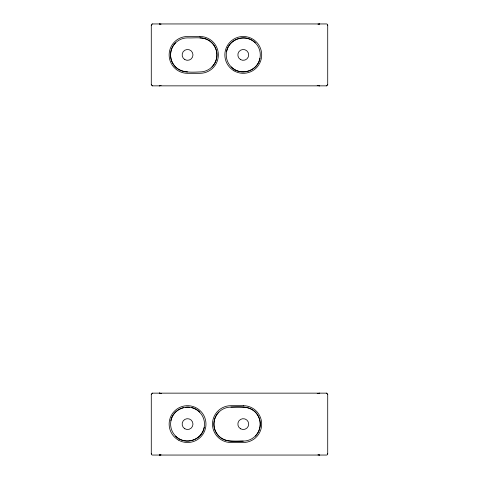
<?xml version="1.0" encoding="UTF-8"?>
<svg xmlns="http://www.w3.org/2000/svg" width="479" height="479" viewBox="0 0 479 479"><rect width="100%" height="100%" fill="white"/><g stroke="black" fill="none" stroke-linecap="round" stroke-linejoin="round"><path stroke-width="0.72" d="M161.124 85.496L159.333 85.855L160.1 85.591M317.876 393.504L319.667 393.145L318.721 393.588M226.573 51.582C228.615 38.667 246.451 33.261 255.313 42.87M259.965 58.228C257.924 71.143 240.093 76.544 231.225 66.934M170.859 420.772C172.901 407.857 190.732 402.456 199.599 412.066M204.252 427.418C202.21 440.333 184.379 445.739 175.512 436.13M318.739 393.504L318.984 393.307L317.194 393.504M175.524 42.859C169.889 48.409 168.961 57.809 173.398 64.36C179.032 73.335 190.834 72.311 199.935 71.928A17.022 17.022 0 0 0 216.963 54.905C216.921 49.301 214.029 43.894 209.395 40.751C202.958 36.38 194.803 38.272 187.552 37.877A17.022 17.022 0 0 0 170.53 54.905A17.022 17.022 0 0 0 187.552 71.928M211.969 66.946C215.089 63.743 216.897 59.39 216.963 54.911A17.022 17.022 0 0 0 199.935 37.877M218.861 412.054C213.227 417.604 212.293 427.005 216.73 433.549C222.364 442.53 234.171 441.506 243.272 441.123M255.301 436.141C260.935 430.591 261.863 421.191 257.427 414.64C251.792 405.665 239.991 406.689 230.89 407.072M160.208 85.496L159.806 85.765M318.9 24.219L319.667 23.95L317.912 24.118M160.1 454.781L159.333 455.05L161.088 454.882M160.208 454.685L159.333 455.05L160.279 454.954M161.088 24.118L159.339 23.95L160.1 24.219M317.912 454.882L319.661 455.05L318.9 454.787M152.52 23.95L326.48 23.95A1.239 1.239 0 0 1 327.714 25.189L327.714 84.615A1.239 1.239 0 0 1 326.48 85.855L152.52 85.855A1.239 1.239 0 0 1 151.286 84.615L151.286 25.189A1.239 1.239 0 0 1 152.52 23.95L152.52 24.118M151.286 25.189L151.645 25.189M327.355 25.189L327.714 25.189M151.286 84.615L151.645 84.615M327.355 84.615L327.714 84.615M152.52 393.145L326.48 393.145A1.239 1.239 0 0 1 327.714 394.385L327.714 453.811A1.239 1.239 0 0 1 326.48 455.05L152.52 455.05A1.239 1.239 0 0 1 151.286 453.811L151.286 394.385A1.239 1.239 0 0 1 152.52 393.145L152.52 393.504M151.286 394.385L151.645 394.385M327.355 394.385L327.714 394.385M151.286 453.811L151.645 453.811M327.355 453.811L327.714 453.811M161.082 393.504L159.333 393.145L160.208 393.504M317.194 85.496L319.661 85.855L317.876 85.496M318.792 85.496L319.05 85.693L318.721 85.412M160.1 393.409L159.339 393.145L161.124 393.504M326.48 85.496L326.48 85.855M326.48 393.145L326.48 393.504M152.52 85.496L152.52 85.855M191.325 407.569A16.957 16.957 0 0 1 201.563 433.645A16.957 16.957 0 0 1 173.548 433.645A16.957 16.957 0 0 1 183.78 407.569M185.654 407.252A16.957 16.957 0 0 1 189.45 407.252M199.935 36.488L187.552 36.488A18.418 18.418 0 0 0 169.135 54.905A18.418 18.418 0 0 0 187.552 73.323L199.935 73.323A18.418 18.418 0 0 0 218.352 54.905A18.418 18.418 0 0 0 199.935 36.488M243.272 405.677L230.89 405.677A18.418 18.418 0 0 0 212.472 424.095A18.418 18.418 0 0 0 230.89 442.512L243.272 442.512A18.418 18.418 0 0 0 261.69 424.095A18.418 18.418 0 0 0 243.272 405.677M243.272 407.12L230.89 407.12A16.975 16.975 0 0 0 213.909 424.095A16.975 16.975 0 0 0 230.89 441.075L243.272 441.075A16.975 16.975 0 0 0 260.247 424.095A16.975 16.975 0 0 0 243.272 407.12M234.758 69.647A17.022 17.022 0 0 0 260.295 54.905A17.022 17.022 0 0 0 234.758 40.158A17.022 17.022 0 0 0 234.758 69.647M240.56 59.594A5.419 5.419 0 0 0 248.685 54.905A5.419 5.419 0 0 0 240.56 50.211A5.419 5.419 0 0 0 240.56 59.594M184.846 59.594A5.419 5.419 0 0 0 192.971 54.905A5.419 5.419 0 0 0 184.846 50.211A5.419 5.419 0 0 0 184.846 59.594M240.56 428.789A5.419 5.419 0 0 0 248.685 424.095A5.419 5.419 0 0 0 240.56 419.406A5.419 5.419 0 0 0 240.56 428.789M184.846 428.789A5.419 5.419 0 0 0 192.971 424.095A5.419 5.419 0 0 0 184.846 419.406A5.419 5.419 0 0 0 184.846 428.789M234.063 70.85A18.418 18.418 0 0 0 261.69 54.905A18.418 18.418 0 0 0 234.063 38.955A18.418 18.418 0 0 0 234.063 70.85M178.344 440.045A18.418 18.418 0 0 0 205.97 424.095A18.418 18.418 0 0 0 178.344 408.15A18.418 18.418 0 0 0 178.344 440.045"/></g></svg>
